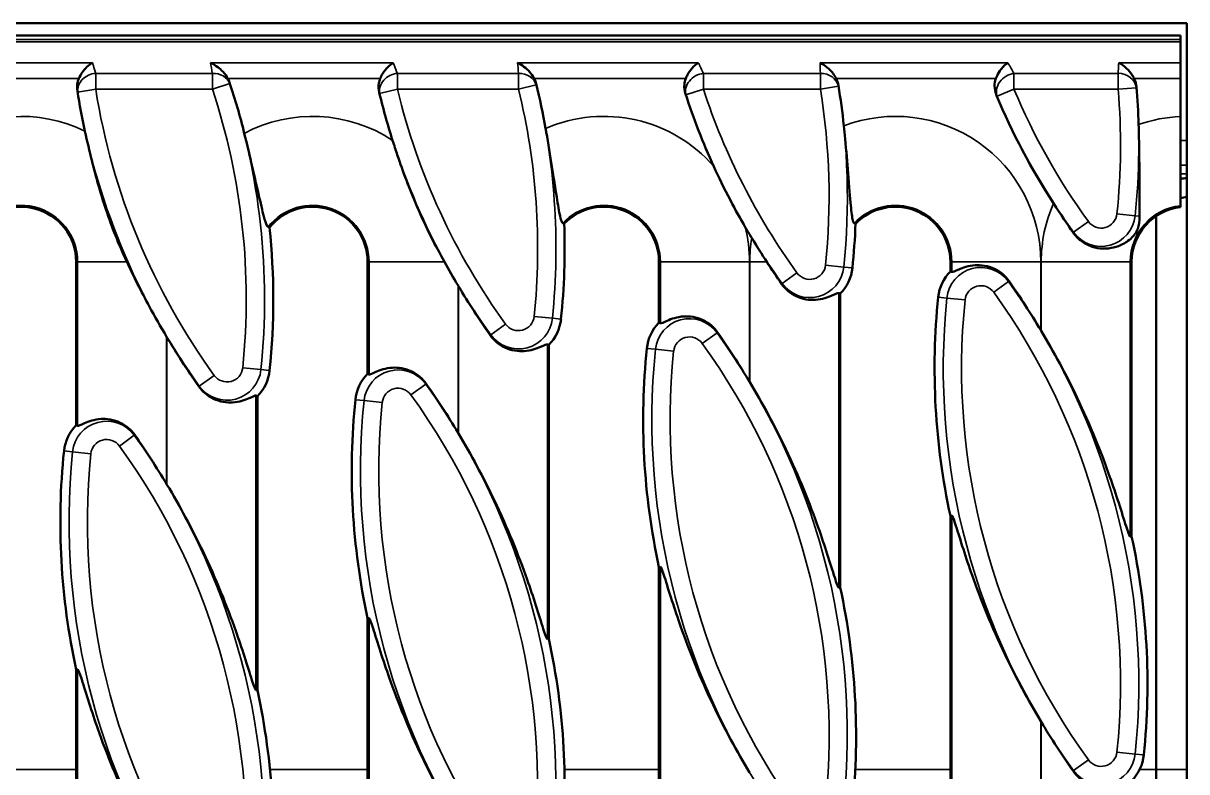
# Model space of a CAD drawing. Header units: millimetres. Extents: x 0 to 1485, y 0 to 1050.
# Drawn here: x 1325.1 to 1420.1, y 565.6 to 626.8 of the extents above; entities that cross this region are included whole.
import ezdxf

# ---------------------------------------------------------------- set-up
doc = ezdxf.new("R2010")
doc.units = ezdxf.units.MM
doc.header["$LTSCALE"] = 2.5
doc.layers.add('Sichtbar (ISO)', color=7, linetype='Continuous', lineweight=50)
doc.layers.add('Sichtbar schmal (ISO)', color=7, linetype='Continuous', lineweight=35)

msp = doc.modelspace()

# ---------------------------------------------------------------- linework, layer by layer
at = {"layer": 'Sichtbar (ISO)'}
for p, q in [((1420.146, 626.759), (420.146, 626.759)), ((1420.146, 626.759), (1420.146, 617.17)), ((1419.646, 625.759), (920.646, 625.759)), ((1419.646, 625.438), (1419.646, 625.759)), ((1419.646, 625.438), (1419.646, 625.243)), ((1419.646, 623.532), (1419.646, 625.243)), ((1419.646, 623.532), (1419.646, 622.233)), ((1419.646, 619.137), (1419.646, 622.233)), ((1419.646, 611.848), (1419.646, 619.137)), ((1420.146, 617.17), (1420.146, 615.172)), ((1420.146, 615.172), (1420.146, 614.441)), ((1420.146, 614.441), (1420.146, 614.091)), ((1420.146, 614.091), (1420.146, 612.559)), ((1420.146, 612.559), (1419.646, 612.471)), ((1420.146, 612.559), (1420.146, 565.759)), ((1417.646, 565.759), (1417.646, 611)), ((1329.408, 593.907), (1329.408, 607.259)), ((1353.217, 598.098), (1353.217, 607.259)), ((1377.027, 602.288), (1377.027, 607.259)), ((1400.836, 606.479), (1400.836, 607.259)), ((1415.646, 607.259), (1415.646, 584.821)), ((1391.836, 604.658), (1391.836, 580.63)), ((1368.027, 600.467), (1368.027, 576.44)), ((1344.217, 596.277), (1344.217, 572.249)), ((1400.836, 586.506), (1400.953, 586.519)), ((1400.836, 562.479), (1400.836, 586.506)), ((1415.646, 584.821), (1415.529, 584.808)), ((1377.027, 582.316), (1377.144, 582.328)), ((1377.027, 558.288), (1377.027, 582.316)), ((1391.836, 580.63), (1391.719, 580.618)), ((1353.217, 578.125), (1353.334, 578.138)), ((1353.217, 554.098), (1353.217, 578.125)), ((1368.027, 576.44), (1367.91, 576.427)), ((1329.408, 573.935), (1329.525, 573.947)), ((1329.408, 549.907), (1329.408, 573.935)), ((1344.217, 572.249), (1344.1, 572.237)), ((1417.646, 520.517), (1417.646, 565.759)), ((1420.146, 565.759), (1420.146, 517.427))]:
    msp.add_line(p, q, dxfattribs=at)
for centre, radius, start, end in [((1288.689, 604.197), 56.122, 13.98684, 18.4027), ((1312.498, 608.388), 56.122, 10.01958, 13.82654), ((1384.936, 629.987), 56.122, 188.99832, 192.39187), ((1408.746, 634.177), 56.122, 193.48058, 197.62226), ((1432.555, 638.368), 56.122, 198.04876, 204.55021), ((1336.308, 612.578), 56.122, 5.9321, 9.33885), ((1456.365, 642.558), 56.122, 202.73917, 212.93524), ((1360.117, 616.769), 56.122, 1.74573, 4.90837), ((1324.908, 607.259), 4.5, 0, 152.22447), ((1348.717, 607.259), 4.5, 0, 141.29525), ((1372.527, 607.259), 4.5, 0, 136.09218), ((1396.336, 607.259), 4.5, 0, 136.2386), ((1420.146, 607.259), 4.5, 96.37937, 180), ((1312.498, 608.388), 56.821, 354.12505, 2.00871), ((1336.308, 612.578), 56.821, 354.12505, 357.77392), ((1288.689, 604.197), 56.821, 354.12505, 5.93494), ((1432.555, 638.368), 56.122, 210.23951, 211.31054), ((1389.349, 607.12), 3.5, 315.28608, 354.12505), ((1403.324, 604.016), 3.5, 135.28608, 174.12505), ((1408.746, 634.177), 56.122, 210.93272, 210.99477), ((1456.365, 598.558), 56.821, 174.12505, 192.24573), ((1365.54, 602.93), 3.5, 315.28608, 354.12505), ((1379.514, 599.826), 3.5, 135.28608, 174.12505), ((1384.936, 629.987), 56.122, 210.93272, 210.99477), ((1360.117, 572.769), 56.122, 30.93272, 30.99477), ((1432.555, 594.368), 56.821, 174.12505, 192.24573), ((1341.73, 598.739), 3.5, 315.28608, 354.12505), ((1355.704, 595.635), 3.5, 135.28608, 174.12505), ((1336.308, 568.578), 56.122, 30.93272, 30.99477), ((1408.746, 590.177), 56.821, 174.12505, 192.24573), ((1331.895, 591.445), 3.5, 135.28608, 174.12505), ((1312.498, 564.388), 56.122, 30.93272, 30.99477), ((1384.936, 585.987), 56.821, 174.12505, 192.24573), ((1288.689, 560.197), 56.122, 30.93272, 30.99477), ((1360.117, 572.769), 56.821, 354.12505, 12.24573), ((1336.308, 568.578), 56.821, 354.12505, 12.24573), ((1312.498, 564.388), 56.821, 354.12505, 12.24573), ((1288.689, 560.197), 56.821, 354.12505, 12.24573), ((1456.365, 598.558), 56.122, 210.93272, 210.99477), ((1413.159, 567.311), 3.5, 315.28608, 354.12505)]:
    msp.add_arc(centre, radius, start, end, dxfattribs=at)
for points, knots in [([(1329.623, 622.233), (1329.699, 622.41), (1329.794, 622.577), (1330.019, 622.903), (1330.152, 623.058), (1330.435, 623.328), (1330.586, 623.442), (1330.738, 623.531), (1330.74, 623.531), (1330.741, 623.532)], [0.0947916, 0.0947916, 0.0947916, 0.0947916, 0.1522469, 0.1522469, 0.2178656, 0.2178656, 0.2863204, 0.2863204, 0.2870271, 0.2870271, 0.2870271, 0.2870271]), ([(1340.379, 623.532), (1340.381, 623.531), (1340.383, 623.531), (1340.544, 623.457), (1340.703, 623.366), (1341.007, 623.154), (1341.154, 623.034), (1341.449, 622.743), (1341.597, 622.566), (1341.749, 622.326), (1341.776, 622.28), (1341.802, 622.233)], [-0.0008062, -0.0008062, -0.0008062, -0.0008062, 0, 0, 0.0642914, 0.0642914, 0.126081, 0.126081, 0.1958506, 0.1958506, 0.2120428, 0.2120428, 0.2120428, 0.2120428]), ([(1354.244, 622.233), (1354.302, 622.374), (1354.372, 622.509), (1354.574, 622.839), (1354.717, 623.019), (1355.01, 623.317), (1355.162, 623.438), (1355.315, 623.531), (1355.316, 623.531), (1355.318, 623.532)], [0.1046372, 0.1046372, 0.1046372, 0.1046372, 0.1502849, 0.1502849, 0.2231872, 0.2231872, 0.2936553, 0.2936553, 0.2943519, 0.2943519, 0.2943519, 0.2943519]), ([(1365.466, 623.532), (1365.467, 623.531), (1365.469, 623.531), (1365.648, 623.445), (1365.825, 623.336), (1366.159, 623.08), (1366.318, 622.932), (1366.595, 622.613), (1366.718, 622.442), (1366.821, 622.25), (1366.826, 622.242), (1366.83, 622.233)], [-0.0007881, -0.0007881, -0.0007881, -0.0007881, 0, 0, 0.0729564, 0.0729564, 0.1422541, 0.1422541, 0.205392, 0.205392, 0.2082513, 0.2082513, 0.2082513, 0.2082513]), ([(1379.212, 622.233), (1379.255, 622.342), (1379.305, 622.448), (1379.467, 622.748), (1379.594, 622.928), (1379.889, 623.269), (1380.063, 623.42), (1380.237, 623.531), (1380.238, 623.531), (1380.24, 623.532)], [0.1146555, 0.1146555, 0.1146555, 0.1146555, 0.1497355, 0.1497355, 0.2185602, 0.2185602, 0.3012592, 0.3012592, 0.3019459, 0.3019459, 0.3019459, 0.3019459]), ([(1390.197, 623.532), (1390.199, 623.531), (1390.2, 623.531), (1390.393, 623.435), (1390.585, 623.309), (1390.939, 623.01), (1391.106, 622.838), (1391.348, 622.516), (1391.435, 622.378), (1391.508, 622.233)], [-0.0007718, -0.0007718, -0.0007718, -0.0007718, 0, 0, 0.0803179, 0.0803179, 0.1558267, 0.1558267, 0.2049006, 0.2049006, 0.2049006, 0.2049006]), ([(1404.549, 622.233), (1404.578, 622.309), (1404.61, 622.384), (1404.737, 622.652), (1404.848, 622.832), (1405.054, 623.103), (1405.145, 623.205), (1405.333, 623.387), (1405.429, 623.465), (1405.528, 623.531), (1405.529, 623.531), (1405.53, 623.532)], [0.1248801, 0.1248801, 0.1248801, 0.1248801, 0.1493401, 0.1493401, 0.2145211, 0.2145211, 0.261416, 0.261416, 0.3092644, 0.3092644, 0.3099422, 0.3099422, 0.3099422, 0.3099422]), ([(1414.591, 623.532), (1414.593, 623.531), (1414.594, 623.531), (1414.813, 623.418), (1415.032, 623.261), (1415.398, 622.912), (1415.553, 622.731), (1415.747, 622.434), (1415.804, 622.335), (1415.853, 622.233)], [-0.000749, -0.000749, -0.000749, -0.000749, 0, 0, 0.0932928, 0.0932928, 0.1675174, 0.1675174, 0.2018572, 0.2018572, 0.2018572, 0.2018572]), ([(1329.505, 621.209), (1329.466, 621.459), (1329.473, 621.716), (1329.556, 622.055), (1329.586, 622.146), (1329.623, 622.233)], [0, 0, 0, 0, 0.07596, 0.07596, 0.1047277, 0.1047277, 0.1047277, 0.1047277]), ([(1354.171, 621.094), (1354.111, 621.344), (1354.098, 621.604), (1354.16, 621.986), (1354.195, 622.113), (1354.244, 622.233)], [0, 0, 0, 0, 0.0768611, 0.0768611, 0.1163336, 0.1163336, 0.1163336, 0.1163336]), ([(1379.195, 620.98), (1379.115, 621.227), (1379.08, 621.49), (1379.115, 621.915), (1379.151, 622.079), (1379.212, 622.233)], [0, 0, 0, 0, 0.0780568, 0.0780568, 0.1282744, 0.1282744, 0.1282744, 0.1282744]), ([(1404.605, 620.865), (1404.503, 621.11), (1404.446, 621.374), (1404.445, 621.842), (1404.478, 622.044), (1404.549, 622.233)], [0, 0, 0, 0, 0.0796339, 0.0796339, 0.1406902, 0.1406902, 0.1406902, 0.1406902]), ([(1415.853, 622.233), (1415.856, 622.227), (1415.859, 622.221), (1415.957, 622.012), (1416.014, 621.793), (1416.033, 621.571)], [0.16396772, 0.16396772, 0.16396772, 0.16396772, 0.16605226, 0.16605226, 0.23275733, 0.23275733, 0.23275733, 0.23275733]), ([(1330.122, 617.943), (1330.31, 617.089), (1330.499, 616.285), (1331.039, 614.131), (1331.405, 612.838), (1332.357, 609.983), (1332.818, 608.836), (1333.55, 607.259)], [-1.180217, -1.180217, -1.180217, -1.180217, -0.963853, -0.963853, -0.533073, -0.533073, 0, 0, 0, 0]), ([(1369.166, 610.424), (1369.154, 610.429), (1369.141, 610.44), (1369.114, 610.474), (1369.1, 610.498), (1369.042, 610.624), (1368.997, 610.779), (1368.863, 611.364), (1368.77, 611.917), (1368.553, 613.28), (1368.425, 614.133), (1368.139, 615.947), (1367.984, 616.896), (1367.798, 617.957), (1367.781, 618.054), (1367.764, 618.152)], [-1.386152, -1.386152, -1.386152, -1.386152, -1.343537, -1.343537, -1.296942, -1.296942, -1.155342, -1.155342, -0.886419, -0.886419, -0.581759, -0.581759, -0.288466, -0.288466, -0.258677, -0.258677, -0.258677, -0.258677]), ([(1392.971, 610.42), (1392.955, 610.427), (1392.939, 610.445), (1392.905, 610.511), (1392.886, 610.565), (1392.806, 610.882), (1392.754, 611.327), (1392.639, 612.534), (1392.571, 613.433), (1392.412, 615.383), (1392.331, 616.331), (1392.201, 617.666), (1392.166, 618.023), (1392.129, 618.378)], [-1.389277, -1.389277, -1.389277, -1.389277, -1.324726, -1.324726, -1.243618, -1.243618, -0.955277, -0.955277, -0.588342, -0.588342, -0.290345, -0.290345, -0.182575, -0.182575, -0.182575, -0.182575]), ([(1416.295, 610.988), (1416.292, 611.143), (1416.289, 611.304), (1416.282, 612.079), (1416.285, 612.898), (1416.28, 614.752), (1416.274, 615.686), (1416.246, 617.263), (1416.231, 617.871), (1416.213, 618.478)], [-1.0303848, -1.0303848, -1.0303848, -1.0303848, -0.9394795, -0.9394795, -0.5900259, -0.5900259, -0.2890979, -0.2890979, -0.1057316, -0.1057316, -0.1057316, -0.1057316]), ([(1345.084, 610.108), (1345.07, 610.112), (1345.055, 610.123), (1345.022, 610.163), (1345.003, 610.193), (1344.912, 610.377), (1344.83, 610.64), (1344.619, 611.432), (1344.475, 612.055), (1344.131, 613.578), (1343.935, 614.456), (1343.538, 616.16), (1343.346, 616.959), (1343.146, 617.762)], [-1.505197, -1.505197, -1.505197, -1.505197, -1.453148, -1.453148, -1.394229, -1.394229, -1.176083, -1.176083, -0.881899, -0.881899, -0.579996, -0.579996, -0.331461, -0.331461, -0.331461, -0.331461]), ([(1355.258, 617.187), (1355.388, 616.777), (1355.518, 616.38), (1356.114, 614.611), (1356.612, 613.265), (1358.044, 609.951), (1358.762, 608.576), (1359.493, 607.259)], [-0.9135581, -0.9135581, -0.9135581, -0.9135581, -0.8143783, -0.8143783, -0.4533026, -0.4533026, 0, 0, 0, 0]), ([(1381.507, 615.05), (1381.897, 614.197), (1382.338, 613.283), (1383.268, 611.511), (1383.672, 610.787), (1384.07, 610.104)], [-0.7383327, -0.7383327, -0.7383327, -0.7383327, -0.4628435, -0.4628435, -0.2468614, -0.2468614, -0.2468614, -0.2468614]), ([(1410.863, 609.651), (1411.039, 609.396), (1411.25, 609.176), (1411.781, 608.763), (1412.102, 608.601), (1412.716, 608.402), (1413.001, 608.357), (1413.596, 608.332), (1413.897, 608.368), (1414.735, 608.567), (1415.129, 608.813), (1415.505, 609.082), (1415.644, 609.206), (1415.806, 609.38), (1415.849, 609.432), (1415.91, 609.512), (1415.935, 609.547), (1415.98, 609.616), (1415.999, 609.648), (1416.04, 609.72), (1416.059, 609.758), (1416.099, 609.844), (1416.121, 609.897), (1416.234, 610.211), (1416.305, 610.562), (1416.295, 610.988)], [-1.083208, -1.083208, -1.083208, -1.083208, -1.019255, -1.019255, -0.938399, -0.938399, -0.865995, -0.865995, -0.779439, -0.779439, -0.602343, -0.602343, -0.466223, -0.466223, -0.401982, -0.401982, -0.3619, -0.3619, -0.32909, -0.32909, -0.291017, -0.291017, -0.238575, -0.238575, -0.013406, -0.013406, -0.013406, -0.013406]), ([(1333.55, 607.259), (1334.115, 606.042), (1334.727, 604.824), (1335.833, 602.786), (1336.309, 601.953), (1336.797, 601.139)], [1.1724592, 1.1724592, 1.1724592, 1.1724592, 1.5671437, 1.5671437, 1.8461985, 1.8461985, 1.8461985, 1.8461985]), ([(1405.626, 605.682), (1405.485, 605.885), (1405.31, 606.079), (1404.902, 606.43), (1404.664, 606.578), (1404.181, 606.808), (1403.896, 606.896), (1403.349, 606.991), (1403.088, 606.999), (1402.315, 606.954), (1401.844, 606.786), (1401.207, 606.505), (1401.019, 606.403), (1400.953, 606.43)], [3.7738978, 3.7738978, 3.7738978, 3.7738978, 3.8486369, 3.8486369, 3.9329934, 3.9329934, 4.0314686, 4.0314686, 4.1299438, 4.1299438, 4.3729414, 4.3729414, 4.5970062, 4.5970062, 4.5970062, 4.5970062]), ([(1408.225, 601.669), (1407.809, 602.362), (1407.384, 603.042), (1406.535, 604.351), (1406.086, 605.02), (1405.626, 605.682)], [5.6696828, 5.6696828, 5.6696828, 5.6696828, 5.9076607, 5.9076607, 6.1399115, 6.1399115, 6.1399115, 6.1399115]), ([(1387.046, 605.455), (1387.188, 605.252), (1387.362, 605.057), (1387.771, 604.707), (1388.009, 604.559), (1388.491, 604.329), (1388.777, 604.24), (1389.324, 604.145), (1389.585, 604.137), (1390.357, 604.183), (1390.828, 604.35), (1391.466, 604.632), (1391.654, 604.734), (1391.719, 604.707)], [3.7738978, 3.7738978, 3.7738978, 3.7738978, 3.8486369, 3.8486369, 3.9329934, 3.9329934, 4.0314686, 4.0314686, 4.1299438, 4.1299438, 4.3729414, 4.3729414, 4.5970062, 4.5970062, 4.5970062, 4.5970062]), ([(1381.817, 601.491), (1381.676, 601.694), (1381.501, 601.889), (1381.092, 602.239), (1380.854, 602.387), (1380.372, 602.617), (1380.086, 602.706), (1379.539, 602.801), (1379.278, 602.809), (1378.506, 602.763), (1378.035, 602.596), (1377.398, 602.314), (1377.209, 602.212), (1377.144, 602.24)], [3.7738978, 3.7738978, 3.7738978, 3.7738978, 3.8486369, 3.8486369, 3.9329934, 3.9329934, 4.0314686, 4.0314686, 4.1299438, 4.1299438, 4.3729414, 4.3729414, 4.5970062, 4.5970062, 4.5970062, 4.5970062]), ([(1336.828, 601.086), (1337.228, 600.421), (1337.636, 599.768), (1338.483, 598.458), (1338.949, 597.762), (1339.427, 597.074)], [1.8806918, 1.8806918, 1.8806918, 1.8806918, 2.1093529, 2.1093529, 2.3506664, 2.3506664, 2.3506664, 2.3506664]), ([(1363.237, 601.265), (1363.378, 601.061), (1363.553, 600.867), (1363.961, 600.516), (1364.199, 600.368), (1364.682, 600.138), (1364.967, 600.05), (1365.514, 599.955), (1365.776, 599.947), (1366.548, 599.992), (1367.019, 600.16), (1367.656, 600.441), (1367.844, 600.543), (1367.91, 600.516)], [3.7738978, 3.7738978, 3.7738978, 3.7738978, 3.8486369, 3.8486369, 3.9329934, 3.9329934, 4.0314686, 4.0314686, 4.1299438, 4.1299438, 4.3729414, 4.3729414, 4.5970062, 4.5970062, 4.5970062, 4.5970062]), ([(1384.416, 597.479), (1383.999, 598.172), (1383.574, 598.852), (1382.725, 600.161), (1382.276, 600.83), (1381.817, 601.491)], [5.6696828, 5.6696828, 5.6696828, 5.6696828, 5.9076607, 5.9076607, 6.1399115, 6.1399115, 6.1399115, 6.1399115]), ([(1415.529, 584.808), (1415.516, 584.807), (1415.498, 584.828), (1415.453, 584.911), (1415.426, 584.974), (1415.335, 585.21), (1415.263, 585.429), (1415.021, 586.18), (1414.813, 586.857), (1414.36, 588.263), (1414.114, 588.996), (1413.164, 591.682), (1412.258, 593.927), (1410.297, 598.03), (1409.287, 599.898), (1408.257, 601.617)], [0.001445, 0.001445, 0.001445, 0.001445, 0.046776, 0.046776, 0.093551, 0.093551, 0.187102, 0.187102, 0.417891, 0.417891, 0.64868, 0.64868, 1.339149, 1.339149, 1.926999, 1.926999, 1.926999, 1.926999]), ([(1358.007, 597.301), (1357.866, 597.504), (1357.691, 597.698), (1357.283, 598.049), (1357.045, 598.197), (1356.562, 598.427), (1356.277, 598.515), (1355.73, 598.61), (1355.468, 598.618), (1354.696, 598.573), (1354.225, 598.405), (1353.588, 598.124), (1353.4, 598.022), (1353.334, 598.049)], [3.7738978, 3.7738978, 3.7738978, 3.7738978, 3.8486369, 3.8486369, 3.9329934, 3.9329934, 4.0314686, 4.0314686, 4.1299438, 4.1299438, 4.3729414, 4.3729414, 4.5970062, 4.5970062, 4.5970062, 4.5970062]), ([(1339.427, 597.074), (1339.568, 596.871), (1339.743, 596.676), (1340.152, 596.326), (1340.39, 596.178), (1340.872, 595.948), (1341.158, 595.859), (1341.705, 595.764), (1341.966, 595.756), (1342.738, 595.802), (1343.209, 595.97), (1343.847, 596.251), (1344.035, 596.353), (1344.1, 596.326)], [3.7738978, 3.7738978, 3.7738978, 3.7738978, 3.8486369, 3.8486369, 3.9329934, 3.9329934, 4.0314686, 4.0314686, 4.1299438, 4.1299438, 4.3729414, 4.3729414, 4.5970062, 4.5970062, 4.5970062, 4.5970062]), ([(1360.606, 593.288), (1360.19, 593.981), (1359.765, 594.661), (1358.916, 595.97), (1358.467, 596.639), (1358.007, 597.301)], [5.6696828, 5.6696828, 5.6696828, 5.6696828, 5.9076607, 5.9076607, 6.1399115, 6.1399115, 6.1399115, 6.1399115]), ([(1391.719, 580.618), (1391.706, 580.616), (1391.688, 580.637), (1391.643, 580.72), (1391.616, 580.784), (1391.526, 581.02), (1391.453, 581.238), (1391.211, 581.99), (1391.004, 582.667), (1390.55, 584.073), (1390.304, 584.805), (1389.355, 587.492), (1388.448, 589.737), (1386.488, 593.839), (1385.477, 595.708), (1384.447, 597.426)], [0.001445, 0.001445, 0.001445, 0.001445, 0.046776, 0.046776, 0.093551, 0.093551, 0.187102, 0.187102, 0.417891, 0.417891, 0.64868, 0.64868, 1.339149, 1.339149, 1.926999, 1.926999, 1.926999, 1.926999]), ([(1334.198, 593.11), (1334.057, 593.313), (1333.882, 593.508), (1333.473, 593.858), (1333.235, 594.006), (1332.753, 594.236), (1332.467, 594.325), (1331.92, 594.42), (1331.659, 594.428), (1330.887, 594.382), (1330.416, 594.215), (1329.778, 593.933), (1329.59, 593.831), (1329.525, 593.859)], [3.7738978, 3.7738978, 3.7738978, 3.7738978, 3.8486369, 3.8486369, 3.9329934, 3.9329934, 4.0314686, 4.0314686, 4.1299438, 4.1299438, 4.3729414, 4.3729414, 4.5970062, 4.5970062, 4.5970062, 4.5970062]), ([(1367.91, 576.427), (1367.897, 576.426), (1367.879, 576.447), (1367.834, 576.53), (1367.807, 576.593), (1367.716, 576.83), (1367.644, 577.048), (1367.402, 577.8), (1367.194, 578.476), (1366.741, 579.882), (1366.495, 580.615), (1365.545, 583.301), (1364.639, 585.546), (1362.678, 589.649), (1361.668, 591.517), (1360.638, 593.236)], [0.001445, 0.001445, 0.001445, 0.001445, 0.046776, 0.046776, 0.093551, 0.093551, 0.187102, 0.187102, 0.417891, 0.417891, 0.64868, 0.64868, 1.339149, 1.339149, 1.926999, 1.926999, 1.926999, 1.926999]), ([(1336.797, 589.098), (1336.38, 589.791), (1335.955, 590.471), (1335.106, 591.78), (1334.657, 592.449), (1334.198, 593.11)], [5.6696828, 5.6696828, 5.6696828, 5.6696828, 5.9076607, 5.9076607, 6.1399115, 6.1399115, 6.1399115, 6.1399115]), ([(1344.1, 572.237), (1344.087, 572.235), (1344.069, 572.256), (1344.024, 572.339), (1343.997, 572.403), (1343.907, 572.639), (1343.834, 572.857), (1343.592, 573.609), (1343.385, 574.286), (1342.931, 575.692), (1342.685, 576.424), (1341.736, 579.111), (1340.829, 581.356), (1338.869, 585.458), (1337.858, 587.327), (1336.828, 589.046)], [0.001445, 0.001445, 0.001445, 0.001445, 0.046776, 0.046776, 0.093551, 0.093551, 0.187102, 0.187102, 0.417891, 0.417891, 0.64868, 0.64868, 1.339149, 1.339149, 1.926999, 1.926999, 1.926999, 1.926999]), ([(1400.953, 586.519), (1400.966, 586.52), (1400.984, 586.499), (1401.029, 586.416), (1401.057, 586.353), (1401.147, 586.117), (1401.219, 585.898), (1401.461, 585.147), (1401.669, 584.47), (1402.122, 583.064), (1402.368, 582.331), (1403.318, 579.645), (1404.224, 577.4), (1406.185, 573.297), (1407.195, 571.429), (1408.225, 569.71)], [0.001445, 0.001445, 0.001445, 0.001445, 0.046776, 0.046776, 0.093551, 0.093551, 0.187102, 0.187102, 0.417891, 0.417891, 0.64868, 0.64868, 1.339149, 1.339149, 1.926999, 1.926999, 1.926999, 1.926999]), ([(1377.144, 582.328), (1377.157, 582.33), (1377.175, 582.309), (1377.22, 582.226), (1377.247, 582.162), (1377.337, 581.926), (1377.41, 581.708), (1377.652, 580.956), (1377.859, 580.279), (1378.313, 578.873), (1378.559, 578.141), (1379.508, 575.454), (1380.415, 573.209), (1382.375, 569.107), (1383.386, 567.238), (1384.416, 565.52)], [0.001445, 0.001445, 0.001445, 0.001445, 0.046776, 0.046776, 0.093551, 0.093551, 0.187102, 0.187102, 0.417891, 0.417891, 0.64868, 0.64868, 1.339149, 1.339149, 1.926999, 1.926999, 1.926999, 1.926999]), ([(1353.334, 578.138), (1353.347, 578.139), (1353.365, 578.118), (1353.41, 578.035), (1353.438, 577.972), (1353.528, 577.736), (1353.6, 577.517), (1353.842, 576.766), (1354.05, 576.089), (1354.503, 574.683), (1354.749, 573.95), (1355.699, 571.264), (1356.605, 569.019), (1358.566, 564.916), (1359.576, 563.048), (1360.606, 561.329)], [0.001445, 0.001445, 0.001445, 0.001445, 0.046776, 0.046776, 0.093551, 0.093551, 0.187102, 0.187102, 0.417891, 0.417891, 0.64868, 0.64868, 1.339149, 1.339149, 1.926999, 1.926999, 1.926999, 1.926999]), ([(1329.525, 573.947), (1329.538, 573.949), (1329.556, 573.928), (1329.601, 573.845), (1329.628, 573.781), (1329.718, 573.545), (1329.791, 573.327), (1330.033, 572.575), (1330.24, 571.898), (1330.694, 570.492), (1330.94, 569.76), (1331.889, 567.073), (1332.796, 564.828), (1334.756, 560.726), (1335.767, 558.857), (1336.797, 557.139)], [0.001445, 0.001445, 0.001445, 0.001445, 0.046776, 0.046776, 0.093551, 0.093551, 0.187102, 0.187102, 0.417891, 0.417891, 0.64868, 0.64868, 1.339149, 1.339149, 1.926999, 1.926999, 1.926999, 1.926999]), ([(1408.257, 569.658), (1408.673, 568.965), (1409.099, 568.285), (1409.947, 566.976), (1410.396, 566.307), (1410.856, 565.645)], [5.6696828, 5.6696828, 5.6696828, 5.6696828, 5.9076607, 5.9076607, 6.1399115, 6.1399115, 6.1399115, 6.1399115]), ([(1410.856, 565.645), (1410.997, 565.442), (1411.172, 565.248), (1411.58, 564.897), (1411.818, 564.749), (1412.301, 564.519), (1412.586, 564.431), (1413.133, 564.336), (1413.395, 564.328), (1414.167, 564.373), (1414.638, 564.541), (1415.275, 564.822), (1415.463, 564.924), (1415.529, 564.897)], [3.7738978, 3.7738978, 3.7738978, 3.7738978, 3.8486369, 3.8486369, 3.9329934, 3.9329934, 4.0314686, 4.0314686, 4.1299438, 4.1299438, 4.3729414, 4.3729414, 4.5970062, 4.5970062, 4.5970062, 4.5970062])]:
    msp.add_open_spline(points, degree=3, knots=knots, dxfattribs=at)
for points, degree in [([(1341.802, 622.233), (1341.857, 622.132), (1341.904, 622.025), (1341.94, 621.915)], 3), ([(1366.83, 622.233), (1366.902, 622.096), (1366.957, 621.95), (1366.994, 621.8)], 3), ([(1391.508, 622.233), (1391.595, 622.061), (1391.654, 621.876), (1391.685, 621.685)], 3), ([(1420.146, 614.091), (1419.979, 614.082), (1419.812, 614.072), (1419.646, 614.063)], 3), ([(1409.263, 612.045), (1409.856, 611.13), (1410.407, 610.313), (1410.863, 609.651)], 3), ([(1369.285, 610.379), (1369.245, 610.395), (1369.206, 610.41), (1369.166, 610.424)], 3), ([(1393.086, 610.371), (1393.048, 610.387), (1393.01, 610.404), (1392.971, 610.42)], 3), ([(1345.206, 610.073), (1345.165, 610.084), (1345.125, 610.096), (1345.084, 610.108)], 3), ([(1384.607, 609.203), (1385.041, 608.49), (1385.458, 607.83), (1385.831, 607.259)], 3), ([(1359.493, 607.259), (1359.855, 606.606), (1360.227, 605.962), (1360.606, 605.329)], 3), ([(1385.831, 607.259), (1386.235, 606.64), (1386.642, 606.037), (1387.046, 605.455)], 3), ([(1400.953, 606.43), (1400.895, 606.454), (1400.836, 606.479)], 2), ([(1360.638, 605.277), (1361.483, 603.87), (1362.364, 602.521), (1363.237, 601.265)], 3), ([(1391.719, 604.707), (1391.777, 604.682), (1391.836, 604.658)], 2), ([(1377.144, 602.24), (1377.086, 602.264), (1377.027, 602.288)], 2), ([(1367.91, 600.516), (1367.968, 600.492), (1368.027, 600.467)], 2), ([(1353.334, 598.049), (1353.276, 598.073), (1353.217, 598.098)], 2), ([(1344.1, 596.326), (1344.158, 596.301), (1344.217, 596.277)], 2), ([(1329.525, 593.859), (1329.467, 593.883), (1329.408, 593.907)], 2)]:
    msp.add_open_spline(points, degree=degree, dxfattribs=at)
msp.add_rational_spline([(1419.646, 611.731), (1419.646, 611.789), (1419.646, 611.848)], [1, 1.00046878011, 1.00077119338], degree=2, dxfattribs=at)
at = {"layer": 'Sichtbar schmal (ISO)'}
for p, q in [((1419.646, 625.438), (920.646, 625.438)), ((1419.646, 625.243), (920.646, 625.243)), ((1314.911, 623.532), (1330.741, 623.532)), ((1331.005, 622.666), (1340.535, 622.666)), ((1331.005, 622.666), (1331.005, 621.367)), ((1340.379, 623.532), (1355.318, 623.532)), ((1340.535, 621.367), (1340.535, 622.666)), ((1355.654, 622.666), (1365.549, 622.666)), ((1355.654, 622.666), (1355.654, 621.367)), ((1365.466, 623.532), (1380.24, 623.532)), ((1365.549, 621.367), (1365.549, 622.666)), ((1380.653, 622.666), (1390.212, 622.666)), ((1380.653, 622.666), (1380.653, 621.367)), ((1390.197, 623.532), (1405.53, 623.532)), ((1390.212, 621.367), (1390.212, 622.666)), ((1406.028, 622.666), (1414.539, 622.666)), ((1406.028, 622.666), (1406.028, 621.367)), ((1414.539, 621.367), (1414.539, 622.666)), ((1414.591, 623.532), (1419.646, 623.532)), ((1316.398, 622.233), (1329.623, 622.233)), ((1340.535, 621.367), (1341.954, 621.837)), ((1341.802, 622.233), (1354.244, 622.233)), ((1365.549, 621.367), (1367.001, 621.722)), ((1366.83, 622.233), (1379.212, 622.233)), ((1391.508, 622.233), (1404.549, 622.233)), ((1415.853, 622.233), (1419.646, 622.233)), ((1329.529, 621.131), (1331.005, 621.367)), ((1340.535, 621.367), (1331.005, 621.367)), ((1354.201, 621.017), (1355.654, 621.367)), ((1365.549, 621.367), (1355.654, 621.367)), ((1379.233, 620.902), (1380.653, 621.367)), ((1390.212, 621.367), (1380.653, 621.367)), ((1390.212, 621.367), (1391.687, 621.608)), ((1404.65, 620.788), (1406.028, 621.367)), ((1414.539, 621.367), (1406.028, 621.367)), ((1414.539, 621.367), (1416.028, 621.493)), ((1420.146, 617.17), (1419.646, 617.17)), ((1419.646, 615.172), (1420.146, 615.172)), ((1420.146, 614.441), (1419.646, 614.441)), ((1412.11, 610.552), (1410.899, 609.677)), ((1414.446, 611.178), (1415.933, 611.025)), ((1416.295, 610.988), (1415.933, 611.025)), ((1410.863, 609.651), (1410.899, 609.677)), ((1329.525, 607.259), (1329.408, 607.259)), ((1329.525, 593.859), (1329.525, 607.259)), ((1329.525, 607.259), (1333.55, 607.259)), ((1353.334, 607.259), (1353.217, 607.259)), ((1353.334, 598.049), (1353.334, 607.259)), ((1353.334, 607.259), (1359.493, 607.259)), ((1377.144, 607.259), (1377.027, 607.259)), ((1377.144, 602.24), (1377.144, 607.259)), ((1377.144, 607.259), (1384.416, 607.259)), ((1384.416, 607.259), (1384.416, 597.479)), ((1384.447, 597.426), (1384.447, 607.259)), ((1384.447, 607.259), (1385.831, 607.259)), ((1390.637, 606.988), (1392.123, 606.835)), ((1392.831, 606.762), (1392.123, 606.835)), ((1400.953, 607.259), (1400.836, 607.259)), ((1400.953, 607.259), (1408.225, 607.259)), ((1400.953, 606.43), (1400.953, 607.259)), ((1408.225, 607.259), (1408.225, 601.669)), ((1408.257, 607.259), (1415.529, 607.259)), ((1408.257, 601.617), (1408.257, 607.259)), ((1415.529, 607.259), (1415.646, 607.259)), ((1415.529, 607.259), (1415.529, 584.808)), ((1388.3, 606.362), (1387.089, 605.486)), ((1404.372, 604.775), (1405.583, 605.65)), ((1405.626, 605.682), (1405.583, 605.65)), ((1360.606, 605.329), (1360.606, 593.288)), ((1360.638, 593.236), (1360.638, 605.277)), ((1387.046, 605.455), (1387.089, 605.486)), ((1391.719, 604.707), (1391.719, 580.618)), ((1399.842, 604.374), (1400.55, 604.302)), ((1402.036, 604.149), (1400.55, 604.302)), ((1366.827, 602.797), (1368.314, 602.645)), ((1364.491, 602.171), (1363.28, 601.296)), ((1369.021, 602.572), (1368.314, 602.645)), ((1336.797, 601.139), (1336.797, 589.098)), ((1336.828, 589.046), (1336.828, 601.086)), ((1363.237, 601.265), (1363.28, 601.296)), ((1380.563, 600.584), (1381.774, 601.46)), ((1381.817, 601.491), (1381.774, 601.46)), ((1367.91, 600.516), (1367.91, 576.427)), ((1376.032, 600.184), (1376.74, 600.111)), ((1378.226, 599.958), (1376.74, 600.111)), ((1340.681, 597.981), (1339.47, 597.105)), ((1343.018, 598.607), (1344.504, 598.454)), ((1345.212, 598.381), (1344.504, 598.454)), ((1339.427, 597.074), (1339.47, 597.105)), ((1356.753, 596.394), (1357.964, 597.269)), ((1358.007, 597.301), (1357.964, 597.269)), ((1344.1, 596.326), (1344.1, 572.237)), ((1352.223, 595.993), (1352.93, 595.921)), ((1354.417, 595.768), (1352.93, 595.921)), ((1332.944, 592.203), (1334.155, 593.079)), ((1334.198, 593.11), (1334.155, 593.079)), ((1328.413, 591.803), (1329.121, 591.73)), ((1330.607, 591.577), (1329.121, 591.73)), ((1400.953, 562.43), (1400.953, 586.519)), ((1377.144, 558.24), (1377.144, 582.328)), ((1353.334, 554.049), (1353.334, 578.138)), ((1329.525, 549.859), (1329.525, 573.947)), ((1408.225, 569.71), (1408.225, 557.669)), ((1408.257, 557.617), (1408.257, 569.658)), ((1415.933, 567.025), (1414.446, 567.178)), ((1416.64, 566.953), (1415.933, 567.025)), ((1329.408, 565.759), (1320.858, 565.759)), ((1353.217, 565.759), (1345.237, 565.759)), ((1377.027, 565.759), (1369.303, 565.759)), ((1400.836, 565.759), (1393.059, 565.759)), ((1410.856, 565.645), (1410.899, 565.677)), ((1412.11, 566.552), (1410.899, 565.677)), ((1417.646, 565.759), (1416.296, 565.759)), ((1420.146, 565.759), (1417.646, 565.759))]:
    msp.add_line(p, q, dxfattribs=at)
for centre, radius, start, end in [((1288.689, 604.197), 56.11, 354.12505, 18.32326), ((1312.498, 608.388), 56.11, 354.12505, 13.74797), ((1384.936, 629.987), 56.11, 189.0804, 215.87495), ((1384.936, 629.987), 54.616, 189.0804, 215.87495), ((1288.689, 604.197), 54.616, 354.12505, 18.32326), ((1408.746, 634.177), 56.11, 193.5649, 215.87495), ((1408.746, 634.177), 54.616, 193.5649, 215.87495), ((1312.498, 608.388), 54.616, 354.12505, 13.74797), ((1432.555, 638.368), 56.11, 198.13597, 215.87495), ((1432.555, 638.368), 54.616, 198.13597, 215.87495), ((1336.308, 612.578), 54.616, 354.12505, 9.26059), ((1336.308, 612.578), 56.11, 354.12505, 9.26059), ((1456.365, 642.558), 56.11, 202.83008, 215.87495), ((1456.365, 642.558), 54.616, 202.83008, 215.87495), ((1360.117, 616.769), 54.616, 354.12505, 4.82994), ((1360.117, 616.769), 56.11, 354.12505, 4.82994), ((1324.908, 607.259), 11.889, 63.98566, 123.66579), ((1348.717, 607.259), 11.889, 56.62354, 117.94201), ((1372.527, 607.259), 11.889, 40.94317, 113.61679), ((1396.336, 607.259), 11.889, 0, 110.7261), ((1420.146, 607.259), 11.889, 92.4103, 109.31822), ((1324.908, 607.259), 4.617, 0, 152.71642), ((1348.717, 607.259), 4.617, 0, 141.89439), ((1372.527, 607.259), 4.617, 0, 136.71037), ((1396.336, 607.259), 4.617, 0, 136.79212), ((1420.146, 607.259), 11.889, 156.25822, 180), ((1420.146, 607.259), 4.617, 96.21719, 180), ((1413.159, 611.311), 2.789, 215.87495, 354.12505), ((1413.159, 611.311), 1.294, 215.87495, 354.12505), ((1372.527, 607.259), 11.889, 0, 13.84655), ((1396.336, 607.259), 11.889, 170.5893, 180), ((1389.349, 607.12), 2.789, 215.87495, 354.12505), ((1389.349, 607.12), 1.294, 215.87495, 354.12505), ((1403.324, 604.016), 2.789, 35.87495, 174.12505), ((1360.117, 572.769), 56.11, 354.12505, 35.87495), ((1403.324, 604.016), 1.294, 35.87495, 174.12505), ((1360.117, 572.769), 54.616, 354.12505, 35.87495), ((1456.365, 598.558), 56.11, 174.12505, 215.87495), ((1456.365, 598.558), 54.616, 174.12505, 215.87495), ((1365.54, 602.93), 1.294, 215.87495, 354.12505), ((1365.54, 602.93), 2.789, 215.87495, 354.12505), ((1379.514, 599.826), 2.789, 35.87495, 174.12505), ((1379.514, 599.826), 1.294, 35.87495, 174.12505), ((1336.308, 568.578), 56.11, 354.12505, 35.87495), ((1432.555, 594.368), 56.11, 174.12505, 215.87495), ((1432.555, 594.368), 54.616, 174.12505, 215.87495), ((1336.308, 568.578), 54.616, 354.12505, 35.87495), ((1341.73, 598.739), 2.789, 215.87495, 354.12505), ((1341.73, 598.739), 1.294, 215.87495, 354.12505), ((1355.704, 595.635), 2.789, 35.87495, 174.12505), ((1312.498, 564.388), 56.11, 354.12505, 35.87495), ((1355.704, 595.635), 1.294, 35.87495, 174.12505), ((1312.498, 564.388), 54.616, 354.12505, 35.87495), ((1408.746, 590.177), 56.11, 174.12505, 215.87495), ((1408.746, 590.177), 54.616, 174.12505, 215.87495), ((1331.895, 591.445), 2.789, 35.87495, 174.12505), ((1331.895, 591.445), 1.294, 35.87495, 174.12505), ((1288.689, 560.197), 56.11, 354.12505, 35.87495), ((1384.936, 585.987), 56.11, 174.12505, 215.87495), ((1384.936, 585.987), 54.616, 174.12505, 215.87495), ((1288.689, 560.197), 54.616, 354.12505, 35.87495), ((1413.159, 567.311), 2.789, 215.87495, 354.12505), ((1413.159, 567.311), 1.294, 215.87495, 354.12505)]:
    msp.add_arc(centre, radius, start, end, dxfattribs=at)
for centre, major_axis, ratio, start_param, end_param in [((1331.005, 621.367), (-1.431, -0.448), 0.855592, 4.450504, 6.114011), ((1340.535, 621.367), (1.478, 0.254), 0.862857, 0.173299, 1.423848), ((1355.654, 621.367), (-1.394, -0.554), 0.849439, 4.387016, 6.117259), ((1365.549, 621.367), (1.494, 0.132), 0.865176, 0.174688, 1.494243), ((1380.653, 621.367), (-1.349, -0.657), 0.841439, 4.323478, 6.121183), ((1390.212, 621.367), (1.5, 0.014), 0.866016, 0.1752, 1.562557), ((1406.028, 621.367), (-1.295, -0.758), 0.831154, 4.259557, 6.125793), ((1414.539, 621.367), (1.497, -0.101), 0.865531, 0.174904, 1.629219)]:
    msp.add_ellipse(centre, major_axis=major_axis, ratio=ratio, start_param=start_param, end_param=end_param, dxfattribs=at)
for points, knots in [([(1330.741, 623.532), (1330.765, 623.451), (1330.79, 623.369), (1330.814, 623.287), (1330.877, 623.08), (1330.94, 622.873), (1331.005, 622.666)], [-1.27970399, -1.27970399, -1.27970399, -1.27970399, -1.27522712, -1.27522712, -1.27522712, -1.26387056, -1.26387056, -1.26387056, -1.26387056]), ([(1340.535, 622.666), (1340.533, 622.678), (1340.531, 622.69), (1340.482, 622.979), (1340.432, 623.256), (1340.379, 623.532)], [-1.39896315, -1.39896315, -1.39896315, -1.39896315, -1.39829309, -1.39829309, -1.38242798, -1.38242798, -1.38242798, -1.38242798]), ([(1355.318, 623.532), (1355.349, 623.449), (1355.381, 623.365), (1355.413, 623.282), (1355.492, 623.076), (1355.572, 622.871), (1355.654, 622.666)], [-1.20481104, -1.20481104, -1.20481104, -1.20481104, -1.20017707, -1.20017707, -1.20017707, -1.18873891, -1.18873891, -1.18873891, -1.18873891]), ([(1365.549, 622.666), (1365.549, 622.675), (1365.548, 622.684), (1365.522, 622.973), (1365.495, 623.253), (1365.466, 623.532)], [-1.48134337, -1.48134337, -1.48134337, -1.48134337, -1.48084885, -1.48084885, -1.46519512, -1.46519512, -1.46519512, -1.46519512]), ([(1380.24, 623.532), (1380.28, 623.447), (1380.32, 623.362), (1380.36, 623.277), (1380.456, 623.073), (1380.554, 622.869), (1380.653, 622.666)], [-1.12943973, -1.12943973, -1.12943973, -1.12943973, -1.12459976, -1.12459976, -1.12459976, -1.11301253, -1.11301253, -1.11301253, -1.11301253]), ([(1390.212, 622.666), (1390.212, 622.673), (1390.212, 622.679), (1390.209, 622.968), (1390.204, 623.25), (1390.197, 623.532)], [-1.56117135, -1.56117135, -1.56117135, -1.56117135, -1.56082644, -1.56082644, -1.54528892, -1.54528892, -1.54528892, -1.54528892]), ([(1405.53, 623.532), (1405.58, 623.445), (1405.629, 623.357), (1405.679, 623.27), (1405.794, 623.068), (1405.91, 622.867), (1406.028, 622.666)], [-1.05302881, -1.05302881, -1.05302881, -1.05302881, -1.04791784, -1.04791784, -1.04791784, -1.03610698, -1.03610698, -1.03610698, -1.03610698]), ([(1414.539, 622.666), (1414.555, 622.909), (1414.57, 623.151), (1414.583, 623.394), (1414.586, 623.44), (1414.588, 623.486), (1414.591, 623.532)], [1.50253675, 1.50253675, 1.50253675, 1.50253675, 1.51573952, 1.51573952, 1.51573952, 1.51825837, 1.51825837, 1.51825837, 1.51825837]), ([(1341.94, 621.915), (1341.943, 621.901), (1341.945, 621.887), (1341.95, 621.861), (1341.952, 621.849), (1341.954, 621.837)], [1.397523971, 1.397523971, 1.397523971, 1.397523971, 1.398293087, 1.398293087, 1.398963153, 1.398963153, 1.398963153, 1.398963153]), ([(1366.994, 621.8), (1366.995, 621.783), (1366.997, 621.766), (1366.999, 621.741), (1367, 621.732), (1367.001, 621.722)], [1.479936945, 1.479936945, 1.479936945, 1.479936945, 1.480848854, 1.480848854, 1.481343366, 1.481343366, 1.481343366, 1.481343366]), ([(1391.685, 621.685), (1391.686, 621.666), (1391.686, 621.646), (1391.686, 621.621), (1391.686, 621.614), (1391.687, 621.608)], [1.559787255, 1.559787255, 1.559787255, 1.559787255, 1.560826436, 1.560826436, 1.561171346, 1.561171346, 1.561171346, 1.561171346])]:
    msp.add_open_spline(points, degree=3, knots=knots, dxfattribs=at)
for points in [[(1329.529, 621.131), (1329.521, 621.157), (1329.513, 621.183), (1329.505, 621.209)], [(1354.201, 621.017), (1354.191, 621.043), (1354.181, 621.069), (1354.171, 621.094)], [(1379.233, 620.902), (1379.22, 620.928), (1379.208, 620.954), (1379.195, 620.98)], [(1404.65, 620.788), (1404.635, 620.813), (1404.62, 620.839), (1404.605, 620.865)], [(1416.033, 621.571), (1416.031, 621.545), (1416.03, 621.519), (1416.028, 621.493)]]:
    msp.add_open_spline(points, degree=3, dxfattribs=at)

doc.saveas('drawing.dxf')
